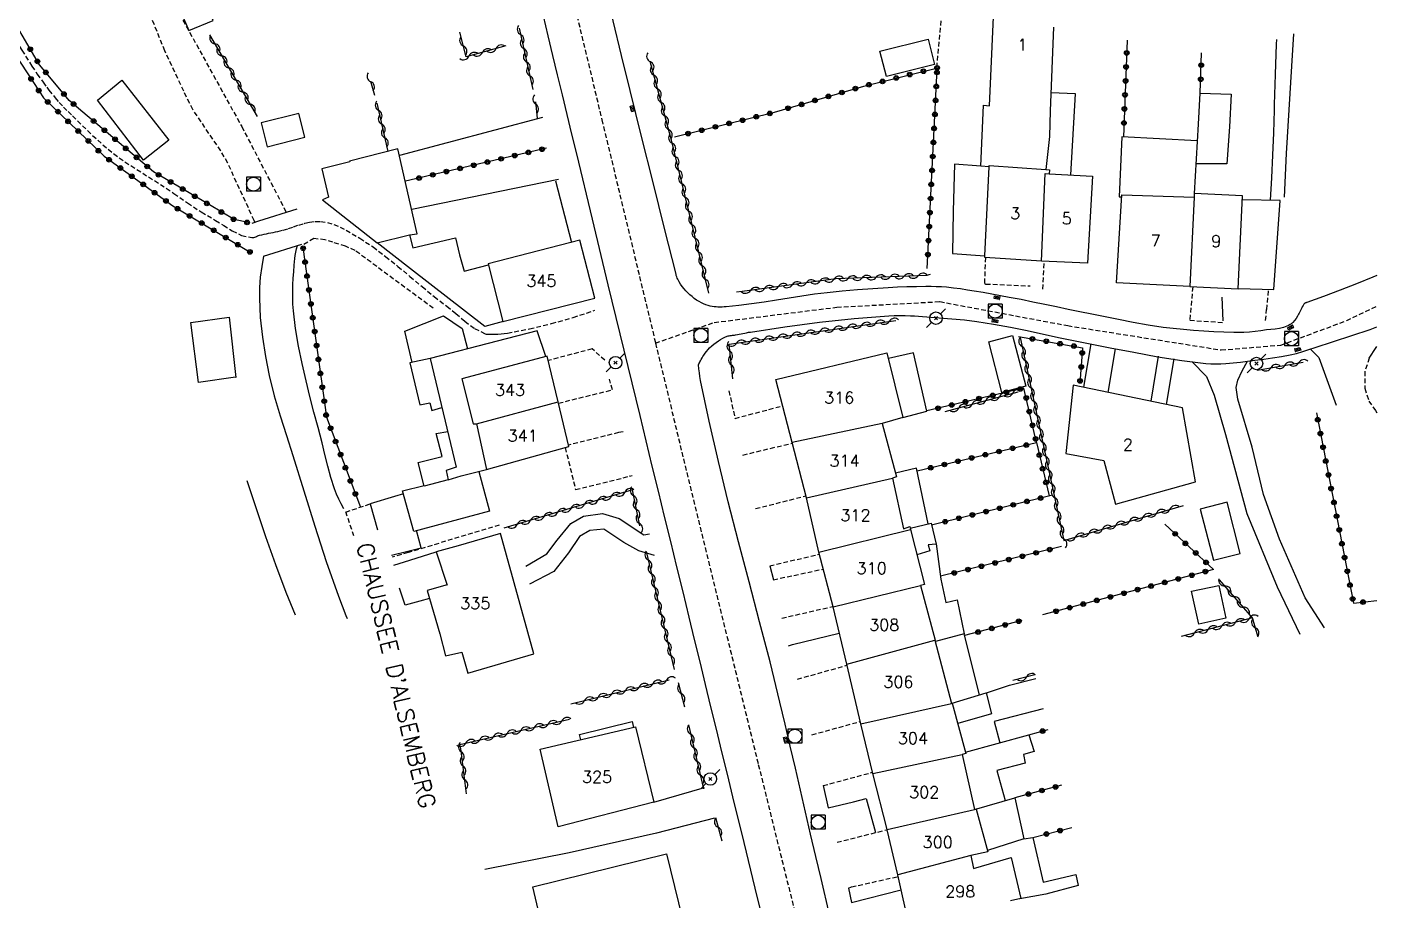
# Model space of a CAD drawing. Header units: millimetres. Extents: x 149000 to 150004, y 153000 to 154002.
# Drawn here: x 149855.8 to 150000, y 153747.6 to 153840.9 of the extents above; entities that cross this region are included whole.
import ezdxf
from ezdxf.enums import TextEntityAlignment as Align

# ---------------------------------------------------------------- set-up
doc = ezdxf.new("R2010")
doc.units = ezdxf.units.MM
doc.linetypes.add('DASHED', pattern=[0.75, 0.5, -0.25])
doc.layers.get('0').update_dxf_attribs({"linetype": 'CONTINUOUS'})
for name, color, linetype in [('W0001', 6, 'DASHED'), ('W0008', 7, 'CONTINUOUS'), ('W0014', 7, 'CONTINUOUS'), ('W0017', 7, 'CONTINUOUS'), ('W0070', 7, 'DASHED'), ('W0101', 7, 'CONTINUOUS'), ('W0104', 1, 'CONTINUOUS'), ('W0105', 7, 'CONTINUOUS'), ('W0112', 1, 'DASHED'), ('W0120', 7, 'CONTINUOUS'), ('W0211', 2, 'CONTINUOUS'), ('W0214', 2, 'CONTINUOUS'), ('W0300', 7, 'CONTINUOUS'), ('W0310', 3, 'CONTINUOUS'), ('W0322', 7, 'CONTINUOUS'), ('W0323', 7, 'CONTINUOUS'), ('W0333', 7, 'CONTINUOUS'), ('W0401', 7, 'CONTINUOUS'), ('W0420', 7, 'CONTINUOUS'), ('W0473', 7, 'CONTINUOUS'), ('W0510', 5, 'CONTINUOUS'), ('W0989', 7, 'CONTINUOUS'), ('W0991', 7, 'CONTINUOUS'), ('W1102', 7, 'CONTINUOUS')]:
    doc.layers.add(name, color=color, linetype=linetype)
doc.styles.get("Standard").update_dxf_attribs({"font": 'romans.shx', "width": 0.85})

# ---------------------------------------------------------------- blocks, each defined once
blk = doc.blocks.new('T473')
for p, q in [((-0.166667, 0.166667), (0.166667, -0.166667)), ((-0.166667, -0.166667), (0.166667, 0.166667)), ((0.500001, 0.500001), (1.000002, 1.000002)), ((-1.000002, -1.000002), (-0.500001, -0.500001))]:
    blk.add_line(p, q)
blk.add_ellipse((0, 0), major_axis=(0.471405, 0.471405), ratio=1, start_param=5.4977871438, end_param=11.780972451)
blk = doc.blocks.new('T401')
for p, q in [((-0.3, 0.3), (0, 0.3)), ((-0.3, -0.25), (-0.3, 0.3)), ((-0.3, 0.15), (0, 0.15)), ((-0.3, 0), (0, 0)), ((0, 0.3), (0, -0.25)), ((-0.3, -0.15), (0, -0.15)), ((-0.3, -0.25), (-0.3, -0.3)), ((-0.3, -0.3), (0, -0.3)), ((0, -0.3), (0, -0.25))]:
    blk.add_line(p, q)
blk = doc.blocks.new('T420')
for p, q in [((0.75, 0.75), (-0.75, 0.75)), ((-0.75, 0.75), (-0.75, -0.75)), ((0.75, 0.75), (0.75, -0.75)), ((0.75, -0.75), (-0.75, -0.75))]:
    blk.add_line(p, q)
blk.add_ellipse((0, 0), major_axis=(-0.53, 0.53), ratio=1, start_param=3.926991, end_param=10.210176)
blk = doc.blocks.new('t310o')
at = {"color": 0, "linetype": 'Continuous'}
for centre, start, end in [((-0.5, 0.38), 216.8699, 323.1304), ((0.5, -0.37), 36.8699, 143.1303)]:
    blk.add_arc(centre, 0.625, start, end, dxfattribs=at)
blk = doc.blocks.new('t323o')
at = {"color": 0, "linetype": 'Continuous'}
for radius in [0.25, 0.15]:
    blk.add_circle((0, 0), radius, dxfattribs=at)
blk = doc.blocks.new('t322o')
at = {"color": 0, "linetype": 'Continuous'}
for radius in [0.25, 0.15]:
    blk.add_circle((0, 0), radius, dxfattribs=at)

msp = doc.modelspace()

# ---------------------------------------------------------------- linework, layer by layer
at = {"layer": 'W0001'}
for points in [[(149893.95, 153916.36), (149899.32, 153903.03), (149905.15, 153880.88), (149912.26, 153851.59), (149917.2, 153831), (149922.93, 153807.12)], [(149922.93, 153807.12), (149929.21, 153809.33), (149942.28, 153810.96), (149953.29, 153811.56), (149966.96, 153808.99), (149983.37, 153806.39), (149989.71, 153806.91), (149996.76, 153809.53), (150000, 153811.09)], [(149922.93, 153807.12), (149925.74, 153795.47), (149933.91, 153762.08), (149945.85, 153713.84), (149952.69, 153685.45), (149956.1, 153671)]]:
    msp.add_lwpolyline(points, dxfattribs=at)
at = {"layer": 'W0008'}
for points in [[(150000, 153814.35), (149999.57, 153814.18), (149997.82, 153813.47), (149996.07, 153812.77), (149994.3, 153812.1), (149992.52, 153811.46), (149992.5, 153811.46), (149992.47, 153811.45), (149992.44, 153811.44), (149992.41, 153811.44), (149992.38, 153811.43), (149992.35, 153811.42), (149992.33, 153811.41), (149992.3, 153811.4), (149992.26, 153811.37), (149992.23, 153811.34), (149992.2, 153811.3), (149992.18, 153811.27), (149992.1, 153811.14), (149992.02, 153811.01), (149991.96, 153810.88), (149991.89, 153810.74), (149991.83, 153810.61), (149991.77, 153810.48), (149991.7, 153810.34), (149991.63, 153810.21), (149991.49, 153809.99), (149991.35, 153809.76), (149991.19, 153809.54), (149991.02, 153809.34), (149990.95, 153809.27), (149990.88, 153809.21), (149990.81, 153809.16), (149990.73, 153809.11), (149990.56, 153809.02), (149990.38, 153808.93), (149990.2, 153808.86), (149990.02, 153808.8), (149989.57, 153808.7), (149989.11, 153808.63), (149988.65, 153808.58), (149988.19, 153808.53), (149987.59, 153808.45), (149986.99, 153808.37), (149986.39, 153808.31), (149985.79, 153808.27), (149984.71, 153808.26), (149983.64, 153808.28), (149982.57, 153808.34), (149981.49, 153808.4), (149980.41, 153808.48), (149979.32, 153808.57), (149978.23, 153808.67), (149977.15, 153808.81), (149975.55, 153809.05), (149973.96, 153809.34), (149972.37, 153809.65), (149970.79, 153809.96), (149969.53, 153810.21), (149968.27, 153810.46), (149967.01, 153810.72), (149965.76, 153810.99), (149964.5, 153811.25), (149963.24, 153811.51), (149961.98, 153811.77), (149960.72, 153812.01), (149959.79, 153812.19), (149958.85, 153812.36), (149957.92, 153812.53), (149956.98, 153812.68), (149956.24, 153812.8), (149955.5, 153812.91), (149954.77, 153813.01), (149954.02, 153813.09), (149953.47, 153813.13), (149952.92, 153813.15), (149952.37, 153813.16), (149951.82, 153813.16), (149950.8, 153813.15), (149949.79, 153813.13), (149948.78, 153813.09), (149947.77, 153813.04), (149946.13, 153812.93), (149944.5, 153812.82), (149942.87, 153812.67), (149941.25, 153812.51), (149939.9, 153812.34), (149938.55, 153812.15), (149937.21, 153811.94), (149935.87, 153811.72), (149934.53, 153811.51), (149933.18, 153811.31), (149931.83, 153811.14), (149930.48, 153811), (149930.26, 153810.99), (149930.04, 153810.98), (149929.82, 153810.97), (149929.6, 153810.98), (149929.4, 153810.99), (149929.19, 153811), (149928.99, 153811.03), (149928.78, 153811.07), (149928.54, 153811.13), (149928.3, 153811.22), (149928.07, 153811.31), (149927.85, 153811.42), (149927.58, 153811.57), (149927.32, 153811.73), (149927.07, 153811.9), (149926.83, 153812.09), (149926.6, 153812.29), (149926.38, 153812.49), (149926.18, 153812.71), (149925.98, 153812.94), (149925.79, 153813.18), (149925.61, 153813.43), (149925.45, 153813.69), (149925.3, 153813.96), (149925.25, 153814.08), (149925.2, 153814.21), (149925.15, 153814.34), (149925.12, 153814.48)], [(149927.51, 153804.79), (149927.56, 153804.91), (149927.61, 153805.02), (149927.66, 153805.13), (149927.72, 153805.23), (149927.81, 153805.39), (149927.91, 153805.54), (149928, 153805.69), (149928.1, 153805.84), (149928.24, 153806.04), (149928.39, 153806.24), (149928.54, 153806.43), (149928.7, 153806.61), (149928.93, 153806.82), (149929.16, 153807.01), (149929.4, 153807.19), (149929.65, 153807.36), (149929.88, 153807.51), (149930.11, 153807.64), (149930.34, 153807.76), (149930.59, 153807.86), (149930.7, 153807.89), (149930.81, 153807.91), (149930.92, 153807.93), (149931.03, 153807.95), (149931.14, 153807.96), (149931.25, 153807.97), (149931.37, 153807.99), (149931.48, 153808.01), (149931.67, 153808.04), (149931.87, 153808.08), (149932.07, 153808.12), (149932.27, 153808.16), (149932.47, 153808.2), (149932.66, 153808.24), (149932.86, 153808.28), (149933.06, 153808.31), (149936.75, 153808.85), (149940.44, 153809.35), (149944.15, 153809.75), (149947.86, 153810.04), (149948.43, 153810.07), (149949.01, 153810.08), (149949.58, 153810.07), (149950.15, 153810.05), (149950.59, 153810.04), (149951.03, 153810.01), (149951.46, 153809.98), (149951.9, 153809.94), (149953.24, 153809.84), (149954.58, 153809.73), (149955.92, 153809.6), (149957.26, 153809.43), (149959.05, 153809.14), (149960.84, 153808.82), (149962.62, 153808.46), (149964.39, 153808.09), (149966.17, 153807.7), (149967.94, 153807.33), (149969.72, 153806.97), (149971.5, 153806.63), (149974.04, 153806.15), (149976.58, 153805.67), (149979.14, 153805.25), (149981.71, 153804.96), (149982.24, 153804.92), (149982.78, 153804.91), (149983.32, 153804.92), (149983.86, 153804.94), (149984.64, 153805), (149985.41, 153805.09), (149986.18, 153805.2), (149986.95, 153805.3), (149987.9, 153805.42), (149988.85, 153805.54), (149989.79, 153805.68), (149990.73, 153805.86), (149991.4, 153806.03), (149992.07, 153806.23), (149992.73, 153806.44), (149993.39, 153806.65), (149995.35, 153807.28), (149997.31, 153807.93), (149999.27, 153808.59), (150000, 153808.85)]]:
    msp.add_lwpolyline(points, dxfattribs=at)
at = {"layer": 'W0014'}
for points in [[(149925.12, 153814.48), (149923.88, 153819.39), (149922.66, 153824.3), (149921.44, 153829.22), (149920.22, 153834.14), (149919.31, 153837.86), (149918.4, 153841.58), (149917.5, 153845.3), (149916.6, 153849.02), (149915.71, 153852.74), (149914.81, 153856.46), (149913.9, 153860.19), (149913, 153863.91), (149911.7, 153869.27), (149910.41, 153874.64), (149909.1, 153880.01), (149907.74, 153885.36), (149906.04, 153891.94), (149904.33, 153898.51), (149902.51, 153905.07), (149900.49, 153911.56), (149900.01, 153912.94)], [(149910.92, 153842.09), (149911.43, 153839.98), (149911.94, 153837.88), (149912.44, 153835.78), (149912.95, 153833.67), (149913.46, 153831.57), (149913.97, 153829.47), (149914.48, 153827.36), (149916.17, 153820.37), (149917.85, 153813.37), (149919.55, 153806.37), (149921.24, 153799.38), (149921.9, 153796.68), (149922.55, 153793.99), (149923.21, 153791.3), (149923.86, 153788.61), (149924.52, 153785.92), (149925.18, 153783.23), (149925.84, 153780.54), (149926.49, 153777.85), (149927.07, 153775.45), (149927.66, 153773.05), (149928.24, 153770.65), (149928.82, 153768.25), (149929.41, 153765.85), (149929.99, 153763.45), (149930.57, 153761.05), (149931.16, 153758.65), (149932.35, 153753.76), (149933.54, 153748.87), (149934.74, 153743.99)], [(149941.53, 153746.06), (149940.61, 153749.92), (149940.05, 153752.27), (149939.5, 153754.63), (149938.96, 153756.98), (149938.41, 153759.34), (149937.87, 153761.69), (149937.32, 153764.05), (149936.77, 153766.4), (149936.21, 153768.75), (149935.16, 153773.05), (149934.05, 153777.33), (149932.93, 153781.61), (149931.8, 153785.89), (149930.7, 153790.17), (149929.64, 153794.47), (149928.65, 153798.79), (149927.75, 153803.12), (149927.67, 153803.54), (149927.61, 153803.95), (149927.55, 153804.37), (149927.51, 153804.79)]]:
    msp.add_lwpolyline(points, dxfattribs=at)
at = {"layer": 'W0017'}
for points in [[(149910.87, 153831.24), (149895.58, 153827.18)], [(149896.88, 153821.45), (149912.58, 153824.65)], [(149983.58, 153809.51), (149983.45, 153812.02)], [(149969.44, 153807.03), (149968.65, 153802.4)], [(149971.28, 153801.85), (149972.08, 153806.52)], [(149992.88, 153806.49), (149993.8, 153805.59), (149995.65, 153800.5)], [(149976.62, 153805.72), (149975.83, 153800.92)], [(149977.52, 153800.57), (149978.32, 153805.45)], [(149980.22, 153805.16), (149981.79, 153803.57), (149982.59, 153801.56), (149983.83, 153797.37), (149986.11, 153788.92), (149989.35, 153781.06), (149991.77, 153776)], [(149994.39, 153776.69), (149992.32, 153779.91), (149989.57, 153786.18), (149987.89, 153790.95), (149986.65, 153796.02), (149985.13, 153801.15), (149984.97, 153802.38), (149985.15, 153803.15), (149985.6, 153804.15), (149986.17, 153805.2)], [(149909.08, 153783.28), (149911.33, 153784.61), (149912.44, 153786.08), (149913.9, 153787.83), (149915.22, 153788.63), (149917.25, 153788.92), (149919.06, 153788.37), (149921.67, 153786.62), (149922.28, 153786.74)], [(149922.83, 153784.43), (149921.15, 153784.93), (149919.53, 153785.83), (149917.42, 153787.23), (149915.9, 153787.11), (149914.82, 153786.46), (149913.62, 153784.7), (149912.08, 153782.71), (149909.47, 153781.37)], [(149922.74, 153758.08), (149928.15, 153759.63)], [(149929.22, 153756.37), (149923.05, 153754.75), (149913.72, 153752.63), (149904.7, 153750.87)]]:
    msp.add_lwpolyline(points, dxfattribs=at)
at = {"layer": 'W0070'}
for points in [[(149840.39, 153860), (149841.13, 153859.37), (149841.86, 153858.72), (149842.57, 153858.05), (149843.26, 153857.37), (149843.92, 153856.72), (149844.57, 153856.05), (149845.19, 153855.36), (149845.78, 153854.64), (149846.49, 153853.64), (149847.14, 153852.6), (149847.75, 153851.54), (149848.37, 153850.48), (149849.38, 153848.78), (149850.35, 153847.05), (149851.32, 153845.32), (149852.27, 153843.58), (149853.24, 153841.85), (149854.22, 153840.12), (149855.24, 153838.42), (149856.3, 153836.74), (149856.89, 153835.87), (149857.5, 153835), (149857.9, 153834.47)], [(149857.9, 153834.47), (149858.13, 153834.16), (149858.8, 153833.34), (149859.24, 153832.83), (149859.7, 153832.35), (149860.17, 153831.87), (149860.65, 153831.4), (149861.71, 153830.36), (149862.79, 153829.33), (149863.89, 153828.33), (149865.04, 153827.38), (149866.25, 153826.5), (149867.51, 153825.68), (149868.78, 153824.89), (149870.04, 153824.09), (149871.49, 153823.11), (149872.94, 153822.11), (149874.41, 153821.14), (149875.92, 153820.24), (149876.8, 153819.7), (149877.71, 153819.12), (149878.71, 153818.63), (149879.79, 153818.4), (149879.9, 153818.4), (149880.01, 153818.42), (149880.12, 153818.45), (149880.22, 153818.49), (149880.32, 153818.53), (149880.41, 153818.58), (149880.51, 153818.62), (149880.62, 153818.65), (149880.86, 153818.71), (149881.11, 153818.76), (149881.36, 153818.81), (149881.6, 153818.86), (149881.85, 153818.91), (149882.1, 153818.96), (149882.35, 153819), (149882.59, 153819.06), (149883.16, 153819.2), (149883.71, 153819.37), (149884.26, 153819.56), (149884.81, 153819.74), (149885.38, 153819.91), (149885.48, 153819.93)], [(149885.48, 153819.93), (149885.96, 153820.04), (149886.56, 153820.12), (149887.15, 153820.13), (149887.88, 153820.03), (149888.58, 153819.81), (149889.24, 153819.52), (149889.87, 153819.19), (149891.34, 153818.34), (149892.75, 153817.4), (149894.1, 153816.38), (149895.42, 153815.32), (149896.7, 153814.24), (149897.99, 153813.16), (149899.29, 153812.09), (149900.63, 153811.07), (149901.6, 153810.29), (149902.56, 153809.46), (149903.6, 153808.69), (149904.74, 153808.12), (149904.83, 153808.09), (149904.92, 153808.08), (149905.01, 153808.08), (149905.1, 153808.08), (149905.26, 153808.08), (149905.42, 153808.07), (149905.59, 153808.07), (149905.75, 153808.08), (149906.09, 153808.09), (149906.43, 153808.11), (149906.77, 153808.14), (149907.11, 153808.19), (149909.48, 153808.65), (149911.82, 153809.21), (149914.14, 153809.87), (149916.43, 153810.63)]]:
    msp.add_lwpolyline(points, dxfattribs=at)
at = {"layer": 'W0101'}
for points in [[(149958.57, 153825.98), (149958.57, 153825.97), (149957.69, 153826.04), (149957.69, 153826.04), (149957.97, 153832.54), (149958.61, 153832.47), (149959.03, 153841.99)], [(149965.43, 153840.88), (149965.08, 153831.95), (149965.01, 153829.19), (149965, 153829.19), (149964.62, 153825.67), (149964.61, 153825.67)], [(149964.16, 153815.9), (149964.15, 153815.9), (149958.1, 153816.28), (149958.11, 153816.47), (149958.57, 153825.98)], [(149964.62, 153825.67), (149965.02, 153825.64), (149964.99, 153825.21), (149964.99, 153825.21)], [(149964.99, 153825.21), (149969.61, 153824.97), (149969.07, 153815.67)], [(149980.01, 153813.16), (149985.18, 153812.92), (149985.65, 153822.88), (149980.48, 153823.12), (149980.46, 153822.71)], [(149980.01, 153813.16), (149980.01, 153813.16), (149972.16, 153813.58), (149972.75, 153822.98), (149980.46, 153822.71)], [(149969.07, 153815.67), (149964.16, 153815.9)], [(149937.52, 153796.52), (149935.79, 153803.22), (149947.65, 153806.07), (149949.34, 153799.17), (149947.14, 153798.52)], [(149912.54, 153800.85), (149911.36, 153805.73), (149902.24, 153803.29), (149903.46, 153798.48), (149903.8, 153798.51)], [(149904.89, 153793.62), (149913.68, 153796.08), (149912.54, 153800.85)], [(149903.8, 153798.51), (149904.89, 153793.62)], [(149947.14, 153798.52), (149948.67, 153792.85), (149948.26, 153792.68)], [(149939.05, 153790.58), (149937.52, 153796.52)], [(149948.26, 153792.68), (149949.42, 153787.28), (149949.43, 153787.29), (149950.08, 153787.53), (149950.17, 153787.2)], [(149940.38, 153784.79), (149939.05, 153790.58)], [(149950.17, 153787.2), (149951.67, 153781.32), (149951.24, 153781.21)], [(149941.89, 153778.95), (149940.38, 153784.79)], [(149951.24, 153781.21), (149952.8, 153775.38), (149952.78, 153775.39)], [(149943.36, 153772.8), (149941.89, 153778.95)], [(149952.78, 153775.39), (149954.53, 153768.6)], [(149944.85, 153766.45), (149943.36, 153772.8)], [(149954.53, 153768.6), (149954.63, 153768.66), (149956.07, 153763.25), (149955.67, 153763.14)], [(149946.16, 153761.13), (149946.15, 153761.14), (149944.85, 153766.45)], [(149955.67, 153763.14), (149957.02, 153757.28)], [(149947.67, 153755.12), (149947.68, 153755.13), (149946.16, 153761.13)], [(149957.02, 153757.28), (149957.19, 153757.31), (149958.44, 153752.76), (149956.61, 153752.37)], [(149948.81, 153750.3), (149947.67, 153755.12)], [(149956.61, 153752.37), (149956.91, 153750.96), (149960.92, 153752.15), (149961.94, 153747.76), (149960.86, 153747.52)], [(149950.04, 153744.68), (149950.06, 153744.69), (149948.81, 153750.3)]]:
    msp.add_lwpolyline(points, dxfattribs=at)
for points in [[(149906.63, 153809.44), (149916.43, 153811.94), (149914.85, 153818.11), (149905.05, 153815.61)], [(149967.54, 153802.62), (149966.76, 153795.32), (149970.83, 153794.57), (149972.05, 153789.91), (149980.61, 153792.29), (149979.24, 153800.21)], [(149906.36, 153786.79), (149901.85, 153785.45), (149899.5, 153784.8), (149900.67, 153781.27), (149900.68, 153781.28), (149898.54, 153780.67), (149899.9, 153776.05), (149900.5, 153773.69), (149902.23, 153774.1), (149902.89, 153771.85), (149909.92, 153773.92)], [(149922.74, 153758.08), (149912.52, 153755.43), (149910.61, 153763.71), (149920.8, 153766.11)], [(149926.24, 153743.82), (149911.89, 153740.21), (149909.81, 153749.01), (149924.09, 153752.54)]]:
    msp.add_lwpolyline(points, close=True, dxfattribs=at)
at = {"layer": 'W0104'}
for points in [[(149874.92, 153843.41), (149872.31, 153842.34), (149873.06, 153840.52), (149875.67, 153841.6)], [(149946.9, 153838.33), (149952.04, 153839.62), (149952.72, 153836.9), (149947.59, 153835.61)], [(149865.91, 153835.23), (149870.95, 153828.82), (149868.24, 153826.68), (149863.31, 153833.08)], [(149881.45, 153828.09), (149885.47, 153829.12), (149884.82, 153831.68), (149880.8, 153830.66)], [(149874.1, 153802.9), (149873.3, 153809.34), (149877.38, 153809.9), (149877.37, 153809.89), (149878.08, 153803.46), (149878.07, 153803.47)], [(149959.94, 153801.86), (149958.53, 153807.27), (149961.08, 153807.94), (149962.49, 153802.52)], [(149985.4, 153784.65), (149983.99, 153790.11), (149981.12, 153789.37), (149982.53, 153783.91)], [(149980.95, 153777.08), (149980.18, 153780.6), (149983.1, 153781.23), (149983.86, 153777.71)]]:
    msp.add_lwpolyline(points, close=True, dxfattribs=at)
for points in [[(149967.31, 153825.1), (149967.79, 153833.75), (149965.15, 153833.88), (149965.15, 153833.88)], [(149980.48, 153823.12), (149980.49, 153823.13), (149980.92, 153830.51), (149981.12, 153833.83), (149984.43, 153833.74), (149984.24, 153830.23), (149983.97, 153826.27)], [(149980.81, 153828.76), (149980.8, 153828.76), (149972.75, 153829.16), (149972.45, 153822.77), (149972.73, 153822.75), (149972.73, 153822.75)], [(149896.65, 153818.7), (149896.64, 153818.71), (149897.48, 153818.79), (149895.42, 153827.88), (149890.23, 153826.58), (149890.28, 153826.5), (149887.29, 153825.76), (149888.01, 153822.73), (149887.34, 153822.43), (149893.18, 153817.85)], [(149957.69, 153826.04), (149954.88, 153826.25), (149954.73, 153821.21), (149954.67, 153816.71), (149958.11, 153816.47), (149958.11, 153816.47)], [(149957.69, 153826.04), (149957.69, 153826.04)], [(149983.97, 153826.27), (149980.67, 153826.28)], [(149967.32, 153825.09), (149967.31, 153825.1)], [(149985.18, 153812.96), (149985.19, 153812.96), (149988.99, 153812.85), (149989.65, 153822.37), (149985.63, 153822.45), (149985.63, 153822.45)], [(149906.63, 153809.44), (149906.64, 153809.44), (149904.69, 153808.89), (149896.77, 153815.07), (149896.76, 153815.07), (149893.18, 153817.85), (149896.65, 153818.7), (149897.02, 153817.29), (149901.57, 153818.36), (149902, 153816.56), (149902.5, 153814.81), (149902.5, 153814.82), (149905.08, 153815.49), (149905.08, 153815.49)], [(149896.94, 153805.06), (149896.93, 153805.07), (149896.15, 153808.41), (149900.29, 153810.05), (149902.29, 153808.67), (149902.85, 153806.51), (149902.85, 153806.51)], [(149911.21, 153805.69), (149911.21, 153805.69), (149910.29, 153808.43), (149906.02, 153807.33), (149898.86, 153805.48), (149901.65, 153793.85), (149900.58, 153793.5), (149900.78, 153792.51), (149902.18, 153792.94), (149904.89, 153793.62)], [(149949.34, 153799.17), (149949.35, 153799.17), (149951.92, 153799.86), (149950.5, 153806.09), (149947.8, 153805.47), (149947.8, 153805.47)], [(149898.86, 153805.48), (149896.7, 153805.01), (149897.77, 153800.53), (149898.82, 153800.75), (149899.04, 153799.93), (149900.11, 153800.26)], [(149900.78, 153792.51), (149900.79, 153792.51), (149898.23, 153791.84), (149897.56, 153794.35), (149900.14, 153795.02), (149899.49, 153797.48), (149900.73, 153797.69), (149900.73, 153797.68)], [(149904.06, 153793.41), (149904.07, 153793.42), (149905.2, 153789.15), (149897.11, 153787), (149895.91, 153791.35), (149898.21, 153791.92), (149898.21, 153791.92)], [(149952.06, 153787.8), (149952.06, 153787.8), (149950.8, 153793.77), (149948.57, 153793.21), (149948.57, 153793.21)], [(149895.05, 153790.72), (149892.45, 153789.95), (149893.23, 153787.18)], [(149896.01, 153791), (149896, 153791), (149895.05, 153790.72)], [(149896.46, 153784.88), (149897.91, 153785.23), (149897.41, 153787.08), (149897.4, 153787.08)], [(149950.13, 153787.35), (149950.14, 153787.34), (149952.37, 153787.88), (149952.9, 153785.65), (149952.05, 153785.55), (149952.23, 153784.91), (149950.85, 153784.5)], [(149952.9, 153785.65), (149952.91, 153785.66), (149953.42, 153781.91), (149953.93, 153779.39), (149955.15, 153779.68), (149955.89, 153776.05), (149955.88, 153776.04)], [(149894.73, 153784.45), (149896.46, 153784.88)], [(149896.7, 153783.92), (149899.5, 153784.8)], [(149894.99, 153783.38), (149896.7, 153783.92)], [(149897.75, 153779.55), (149896.19, 153779.13), (149895.58, 153780.94)], [(149898.8, 153779.81), (149898.79, 153779.83), (149897.75, 153779.55)], [(149957.52, 153769.52), (149957.53, 153769.52), (149955.89, 153776.05), (149952.82, 153775.24)], [(149958.26, 153769.74), (149958.27, 153769.74), (149960.76, 153770.55), (149963.56, 153771.27)], [(149954.63, 153768.66), (149954.62, 153768.66), (149958.26, 153769.74), (149958.83, 153767.49), (149955.21, 153766.47), (149955.21, 153766.48)], [(149964.34, 153768.04), (149959.09, 153766.67), (149959.72, 153764.41)], [(149914.94, 153764.73), (149914.94, 153764.73), (149914.82, 153765.31), (149920.42, 153766.67), (149920.58, 153766.05), (149920.58, 153766.05)], [(149956.03, 153763.39), (149956.03, 153763.39), (149962.82, 153765.27), (149963.38, 153763.47), (149962.23, 153763.15), (149962.42, 153762.24), (149959.39, 153761.45), (149960.27, 153758.23), (149960.28, 153758.23)], [(149957.19, 153757.31), (149957.02, 153757.28), (149961.31, 153758.53), (149962.29, 153754.15), (149958.4, 153752.9), (149958.4, 153752.91)], [(149962.28, 153754.16), (149963.23, 153754.3), (149964.35, 153749.51), (149967.84, 153750.33), (149968.09, 153749.14), (149964.61, 153748.24), (149961.86, 153747.74), (149961.85, 153747.74)], [(149962.29, 153754.15), (149962.28, 153754.16)]]:
    msp.add_lwpolyline(points, dxfattribs=at)
at = {"layer": 'W0105'}
for points in [[(149935.13, 153783.33), (149935.52, 153781.83)], [(149940.84, 153759.83), (149941.38, 153757.45), (149944.08, 153758.1)], [(149943.56, 153748.88), (149943.86, 153747.34), (149949.17, 153748.68)]]:
    msp.add_lwpolyline(points, dxfattribs=at)
at = {"layer": 'W0112'}
for points in [[(149880.06, 153820.22), (149877.23, 153826.37), (149876.48, 153827.68), (149873.51, 153832.08), (149872.53, 153834.04), (149870.52, 153838.36), (149863.27, 153856.29)], [(149866.16, 153857.26), (149869.26, 153848.71), (149872.07, 153842.31), (149878.73, 153830.27), (149883.48, 153821.12)], [(149953.48, 153842.3), (149952.97, 153836.81)], [(149880.13, 153820.05), (149880.06, 153820.22)], [(149888.47, 153817.9), (149887.62, 153818.15), (149886.43, 153818.31), (149885.26, 153817.58)], [(149899.17, 153810.85), (149890.85, 153817.01), (149889.81, 153817.49), (149888.47, 153817.9)], [(149958.17, 153816.27), (149958.07, 153813.51), (149958.09, 153813.49), (149958.22, 153813.44), (149962.96, 153813.24)], [(149964.3, 153812.9), (149964.45, 153815.89)], [(149980.31, 153813.14), (149980.01, 153809.57), (149983.56, 153809.33)], [(149988.1, 153809.54), (149988.21, 153810.72), (149988.22, 153810.73), (149988.43, 153812.87)], [(149917.51, 153805.29), (149916.15, 153806.51), (149911.47, 153805.26)], [(149999.18, 153805.53), (149998.69, 153804.09), (149998.71, 153802.3), (149999.13, 153800.93), (149999.83, 153799.93), (150000, 153799.67)], [(149912.57, 153800.71), (149918.32, 153802.13), (149918.03, 153803.28)], [(149930.76, 153802.03), (149931.42, 153799.08), (149936.51, 153800.42)], [(149919.46, 153797.65), (149918.98, 153797.56), (149918.99, 153797.56), (149913.65, 153796.23)], [(149913.28, 153795.96), (149914.39, 153791.47), (149920.17, 153792.9), (149920.16, 153792.9), (149920.44, 153792.99)], [(149932.27, 153795.16), (149937.54, 153796.44)], [(149889.83, 153789.06), (149892.45, 153789.95)], [(149933.62, 153789.44), (149938.99, 153790.79)], [(149889.8, 153789.13), (149890.68, 153786.57)], [(149906.24, 153787.67), (149896.5, 153784.74)], [(149896.5, 153784.74), (149894.79, 153784.23)], [(149935.13, 153783.33), (149940.44, 153784.56)], [(149935.52, 153781.83), (149940.84, 153782.98)], [(149936.42, 153777.73), (149941.88, 153778.98)], [(149937.15, 153774.78), (149937.57, 153774.92)], [(149938.09, 153771.21), (149943.38, 153772.69)], [(149939.63, 153765.26), (149944.79, 153766.68)], [(149940.84, 153759.83), (149946.12, 153761.26)], [(149942.32, 153753.78), (149947.67, 153755.12)], [(149943.56, 153748.88), (149943.86, 153749), (149948.85, 153750.12)]]:
    msp.add_lwpolyline(points, dxfattribs=at)
at = {"layer": 'W0120'}
for points in [[(149880.57, 153820.19), (149884.65, 153821.49)], [(149879.84, 153819.96), (149880.57, 153820.19)], [(149881.07, 153816.41), (149885.13, 153817.69)]]:
    msp.add_lwpolyline(points, dxfattribs=at)
at = {"layer": 'W0211'}
msp.add_lwpolyline([(149990.11, 153822.72), (149990.34, 153827.39), (149990.6, 153832.07), (149990.9, 153836.74), (149991.13, 153840.17)], dxfattribs=at)
at = {"layer": 'W0214'}
msp.add_lwpolyline([(149989.25, 153839.56), (149989.23, 153839.06), (149989.11, 153835.85), (149989.03, 153832.63), (149989.03, 153832.56), (149989.03, 153832.48), (149989.03, 153832.4), (149989.03, 153832.32), (149989.03, 153832.24), (149989.03, 153832.17), (149989.03, 153832.09), (149989.03, 153832.01), (149988.95, 153829.6), (149988.85, 153827.2), (149988.73, 153824.79), (149988.58, 153822.39)], dxfattribs=at)
at = {"layer": 'W0300'}
msp.add_lwpolyline([(149884.47, 153778.04), (149883.49, 153780.46), (149882.38, 153783.42), (149881.31, 153786.41), (149880.29, 153789.4), (149879.32, 153792.42)], dxfattribs=at)
at = {"layer": 'W0310'}
for points in [[(149908.37, 153840.77), (149909.84, 153834.23)], [(149875.29, 153840.08), (149880.38, 153831.35)], [(149906.94, 153838.89), (149902.71, 153837.72), (149902.02, 153840.34)], [(149928.64, 153812.48), (149924.63, 153828.83), (149922.37, 153837.23)], [(149892.5, 153835.11), (149892.91, 153833.61)], [(149893.17, 153832.76), (149894.34, 153827.61)], [(149910.1, 153832.91), (149910.3, 153831.18)], [(149952.27, 153814.45), (149951.88, 153814.36), (149942.18, 153814), (149932.19, 153812.65), (149931.59, 153812.56)], [(149931.18, 153803.3), (149930.8, 153807), (149948.6, 153809.55)], [(149961.88, 153807.74), (149966.55, 153786.03), (149979.32, 153789.78)], [(149999.18, 153805.53), (149999.91, 153806.64), (150000, 153806.75)], [(149987.2, 153804.23), (149992.1, 153805.09)], [(149953.87, 153799.81), (149961.67, 153801.93)], [(149921.27, 153787.6), (149920.47, 153791.43), (149906.71, 153787.33)], [(149924.94, 153772.25), (149921.95, 153784.84)], [(149986.71, 153777.77), (149983.18, 153781.83)], [(149987.26, 153775.79), (149986.71, 153777.77), (149979.07, 153775.77)], [(149963.46, 153771.67), (149961.1, 153771.05)], [(149913.9, 153768.56), (149924.39, 153771.15)], [(149926.07, 153768.23), (149925.38, 153770.82)], [(149902.74, 153758.96), (149902.14, 153763.81), (149902.03, 153764.24), (149913.75, 153766.93)], [(149926.46, 153766.31), (149928.07, 153759.49)], [(149929.32, 153756.42), (149930.01, 153753.93)]]:
    msp.add_lwpolyline(points, dxfattribs=at)
at = {"layer": 'W0322'}
msp.add_lwpolyline([(149935.65, 153831.8), (149945.18, 153834.6), (149953.1, 153836.56)], dxfattribs=at)
at = {"layer": 'W0323'}
for points in [[(149858.77, 153834.89), (149857.11, 153836.88), (149853.18, 153843.62), (149845.34, 153857.1), (149843.68, 153860.48), (149844.27, 153865.46), (149857.29, 153869.58)], [(149842.17, 153855.53), (149845.28, 153853.82), (149852.54, 153840.95), (149857.08, 153834.06)], [(149973.31, 153839.52), (149972.91, 153829.15)], [(149981.12, 153833.83), (149981.26, 153838.15)], [(149951.94, 153815.09), (149953.01, 153836.39)], [(149861.77, 153831.81), (149860.29, 153833.07), (149858.77, 153834.89)], [(149857.08, 153834.06), (149857.56, 153833.33), (149864.03, 153827.1), (149871.37, 153821.78), (149879.81, 153816.74)], [(149875.27, 153821.9), (149869.3, 153825.43), (149861.77, 153831.81)], [(149924.95, 153829.16), (149935.65, 153831.8)], [(149911.27, 153827.95), (149896.21, 153824.42)], [(149879.43, 153820), (149877.92, 153820.32), (149875.27, 153821.9)], [(149885.27, 153817.37), (149887.78, 153799.2), (149891.4, 153789.6)], [(149961.71, 153807.84), (149968.55, 153806.63), (149968.27, 153802.84)], [(149950.87, 153793.46), (149963.62, 153796.49), (149962.29, 153802.31), (149951.91, 153799.89)], [(149993.52, 153799.69), (149997.49, 153779.33), (150000, 153779.62)], [(149963.62, 153796.49), (149964.98, 153790.79)], [(149965.21, 153790.84), (149952.42, 153787.68)], [(149982.55, 153782.94), (149977.33, 153787.76)], [(149966.28, 153785.37), (149953.38, 153782.21)], [(149982.55, 153782.94), (149964.27, 153778.08)], [(149962.05, 153777.48), (149955.94, 153775.86)], [(149962.82, 153765.27), (149964.87, 153765.83)], [(149966.31, 153759.88), (149961.31, 153758.53)], [(149963.23, 153754.3), (149967.41, 153755.34)]]:
    msp.add_lwpolyline(points, dxfattribs=at)
at = {"layer": 'W0333'}
for points in [[(149912.25, 153824.48), (149913.95, 153817.88)], [(149937.57, 153774.92), (149942.56, 153776.13)], [(149944.08, 153758.1), (149945.44, 153758.46), (149946.43, 153754.82)]]:
    msp.add_lwpolyline(points, dxfattribs=at)
at = {"layer": 'W0510'}
for points in [[(149889.65, 153789.43), (149889.36, 153789.93), (149889.09, 153790.46), (149888.84, 153790.99), (149888.63, 153791.54), (149888.23, 153792.75), (149887.91, 153793.98), (149887.62, 153795.22), (149887.32, 153796.45), (149886.88, 153798.1), (149886.43, 153799.76), (149886, 153801.42), (149885.61, 153803.09), (149885.2, 153804.94), (149884.79, 153806.81), (149884.46, 153808.69), (149884.24, 153810.58), (149884.2, 153811.28), (149884.18, 153811.98), (149884.18, 153812.68), (149884.19, 153813.37), (149884.23, 153814.07), (149884.28, 153814.76), (149884.34, 153815.46), (149884.41, 153816.15), (149884.45, 153816.5), (149884.51, 153816.85), (149884.59, 153817.2), (149884.68, 153817.54)], [(149881.07, 153816.41), (149880.86, 153815.31), (149880.71, 153814.19), (149880.63, 153813.07), (149880.61, 153811.94), (149880.7, 153809.85), (149880.93, 153807.77), (149881.25, 153805.71), (149881.65, 153803.66), (149882.18, 153801.5), (149882.82, 153799.36), (149883.52, 153797.25), (149884.19, 153795.13), (149885.36, 153791.35), (149886.52, 153787.57), (149887.74, 153783.8), (149889.06, 153780.08), (149889.86, 153778.01), (149889.99, 153777.68)]]:
    msp.add_lwpolyline(points, dxfattribs=at)
at = {"layer": 'W1102'}
for points in [[(149958.57, 153825.98), (149958.57, 153826.09), (149964.62, 153825.67)], [(149964.16, 153815.9), (149964.57, 153825.24), (149964.99, 153825.21)], [(149980.46, 153822.71), (149980.01, 153813.16)], [(149903.8, 153798.51), (149912.54, 153800.85)], [(149947.14, 153798.52), (149937.52, 153796.52)], [(149939.05, 153790.58), (149948.26, 153792.68)], [(149940.38, 153784.79), (149950.17, 153787.2)], [(149941.89, 153778.95), (149951.24, 153781.21)], [(149943.36, 153772.8), (149952.78, 153775.39)], [(149944.85, 153766.45), (149954.53, 153768.6)], [(149946.16, 153761.13), (149955.67, 153763.14)], [(149947.68, 153755.13), (149957.02, 153757.28)], [(149956.61, 153752.37), (149948.81, 153750.3)]]:
    msp.add_lwpolyline(points, dxfattribs=at)

# ---------------------------------------------------------------- block references
at = {"layer": 'W0310'}
for p, rotation in [((149908.52, 153840.09), 282.6234331880033), ((149875.85, 153839.12), 300.2417546181425), ((149902.4, 153838.89), 104.777029362555), ((149905.89, 153838.6), 195.4612177405666), ((149908.85, 153838.62), 282.6234331880033), ((149876.6, 153837.83), 300.2417546181425), ((149877.36, 153836.53), 300.2417546181425), ((149902.99, 153837.8), 195.4612177405666), ((149904.44, 153838.2), 195.4612177405666), ((149909.18, 153837.16), 282.6234331880033), ((149922.38, 153837.2), 105.0599294336153), ((149878.11, 153835.24), 300.2417546181425), ((149892.51, 153835.06), 285.3459407416034), ((149909.51, 153835.69), 282.6234331880033), ((149922.77, 153835.75), 105.0599294336153), ((149878.87, 153833.94), 300.2417546181425), ((149923.16, 153834.3), 105.0599294336153), ((149879.62, 153832.64), 300.2417546181425), ((149910.12, 153832.67), 276.5844675310735), ((149923.55, 153832.85), 105.0599294336153), ((149893.35, 153831.99), 282.7359652186762), ((149923.94, 153831.4), 105.0599294336153), ((149893.68, 153830.53), 282.7359652186762), ((149924.33, 153829.96), 105.0599294336153), ((149894.01, 153829.07), 282.7359652186762), ((149924.71, 153828.51), 103.7828444961472), ((149925.07, 153827.05), 103.7828444961472), ((149925.43, 153825.59), 103.7828444961472), ((149925.78, 153824.14), 103.7828444961472), ((149926.14, 153822.68), 103.7828444961472), ((149926.5, 153821.22), 103.7828444961472), ((149926.86, 153819.77), 103.7828444961472), ((149927.21, 153818.31), 103.7828444961472), ((149927.57, 153816.85), 103.7828444961472), ((149927.93, 153815.39), 103.7828444961472), ((149928.28, 153813.94), 103.7828444961472), ((149946.49, 153814.16), 182.1722061351942), ((149947.99, 153814.22), 182.1722061351942), ((149949.49, 153814.27), 182.1722061351942), ((149950.99, 153814.33), 182.1722061351942), ((149933.08, 153812.77), 187.6660455611262), ((149934.57, 153812.97), 187.6660455611262), ((149936.05, 153813.17), 187.6660455611262), ((149937.54, 153813.37), 187.6660455611262), ((149939.03, 153813.57), 187.6660455611262), ((149940.51, 153813.77), 187.6660455611262), ((149942, 153813.97), 187.6660455611262), ((149943.5, 153814.05), 182.1722061351942), ((149944.99, 153814.1), 182.1722061351942), ((149940.49, 153808.39), 8.153536946744307), ((149941.97, 153808.6), 8.153536946744307), ((149943.46, 153808.81), 8.153536946744307), ((149944.94, 153809.02), 8.153536946744307), ((149946.43, 153809.24), 8.153536946744307), ((149947.91, 153809.45), 8.153536946744307), ((149930.87, 153806.29), 95.99931178708819), ((149931.58, 153807.11), 8.153536946744307), ((149933.06, 153807.32), 8.153536946744307), ((149934.55, 153807.53), 8.153536946744307), ((149936.03, 153807.75), 8.153536946744307), ((149937.52, 153807.96), 8.153536946744307), ((149939, 153808.17), 8.153536946744307), ((149962.09, 153806.75), 282.1378280659288), ((149931.03, 153804.8), 95.99931178708819), ((149962.41, 153805.28), 282.1378280659288), ((149962.73, 153803.82), 282.1378280659288), ((149988.67, 153804.49), 9.97529767276214), ((149990.15, 153804.75), 9.97529767276214), ((149991.63, 153805.01), 9.97529767276214), ((149963.04, 153802.35), 282.1378280659288), ((149958.21, 153800.99), 15.22217973970495), ((149959.66, 153801.39), 15.22217973970495), ((149961.1, 153801.78), 15.22217973970495), ((149963.36, 153800.89), 282.1378280659288), ((149955.32, 153800.2), 15.22217973970495), ((149956.76, 153800.6), 15.22217973970495), ((149963.67, 153799.42), 282.1378280659288), ((149963.99, 153797.95), 282.1378280659288), ((149964.3, 153796.49), 282.1378280659288), ((149964.62, 153795.02), 282.1378280659288), ((149964.93, 153793.55), 282.1378280659288), ((149965.25, 153792.09), 282.1378280659288), ((149919.65, 153791.18), 196.5868502393398), ((149920.6, 153790.8), 101.8071444644874), ((149965.56, 153790.62), 282.1378280659288), ((149913.9, 153789.47), 196.5868502393398), ((149915.33, 153789.9), 196.5868502393398), ((149916.77, 153790.33), 196.5868502393398), ((149918.21, 153790.76), 196.5868502393398), ((149920.91, 153789.33), 101.8071444644874), ((149965.88, 153789.15), 282.1378280659288), ((149909.58, 153788.19), 196.5868502393398), ((149911.02, 153788.61), 196.5868502393398), ((149912.46, 153789.04), 196.5868502393398), ((149921.21, 153787.86), 101.8071444644874), ((149966.19, 153787.69), 282.1378280659288), ((149973.56, 153788.09), 16.38370796052595), ((149975, 153788.51), 16.38370796052595), ((149976.44, 153788.94), 16.38370796052595), ((149977.88, 153789.36), 16.38370796052595), ((149908.15, 153787.76), 196.5868502393398), ((149966.51, 153786.22), 282.1378280659288), ((149969.24, 153786.82), 16.38370796052595), ((149970.68, 153787.24), 16.38370796052595), ((149972.12, 153787.67), 16.38370796052595), ((149967.8, 153786.4), 16.38370796052595), ((149922.17, 153783.92), 103.3543492500179), ((149922.52, 153782.46), 103.3543492500179), ((149922.87, 153781), 103.3543492500179), ((149983.75, 153781.17), 131.0405556083968), ((149923.21, 153779.54), 103.3543492500179), ((149984.74, 153780.03), 131.0405556083968), ((149985.72, 153778.9), 131.0405556083968), ((149923.56, 153778.08), 103.3543492500179), ((149923.9, 153776.63), 103.3543492500179), ((149981.97, 153776.53), 194.7034627376847), ((149983.42, 153776.91), 194.7034627376847), ((149984.88, 153777.29), 194.7034627376847), ((149986.33, 153777.67), 194.7034627376847), ((149987, 153776.71), 105.5198589906088), ((149924.25, 153775.17), 103.3543492500179), ((149980.52, 153776.15), 194.7034627376847), ((149924.6, 153773.71), 103.3543492500179), ((149922.63, 153770.72), 13.88460989317588), ((149924.09, 153771.08), 13.88460989317588), ((149962.55, 153771.43), 194.7034627374673), ((149916.81, 153769.28), 13.88460989317588), ((149918.26, 153769.64), 13.88460989317588), ((149919.72, 153770), 13.88460989317588), ((149921.18, 153770.36), 13.88460989317588), ((149925.68, 153769.68), 104.9589513102788), ((149915.35, 153768.92), 13.88460989317588), ((149911.46, 153766.4), 12.90673113129104), ((149912.92, 153766.74), 12.90673113129104), ((149905.61, 153765.06), 12.90673113129104), ((149907.07, 153765.4), 12.90673113129104), ((149908.53, 153765.73), 12.90673113129104), ((149909.99, 153766.07), 12.90673113129104), ((149926.69, 153765.33), 283.2891735746468), ((149902.68, 153764.39), 12.90673113129104), ((149902.19, 153763.43), 96.96371487364148), ((149904.15, 153764.73), 12.90673113129104), ((149927.03, 153763.87), 283.2891735746468), ((149902.37, 153761.94), 96.96371487364148), ((149927.38, 153762.41), 283.2891735746468), ((149902.56, 153760.45), 96.96371487364148), ((149927.72, 153760.95), 283.2891735746468), ((149929.61, 153755.38), 285.4457537837104)]:
    msp.add_blockref('t310o', p, dxfattribs=dict(at, rotation=rotation))
at = {"layer": 'W0322'}
for p, rotation in [((149950.09, 153835.82), 13.89654364902381), ((149951.55, 153836.18), 13.89654364902381), ((149953.01, 153836.54), 13.89654364902381), ((149944.28, 153834.33), 16.39116678896902), ((149945.73, 153834.73), 13.89654364902381), ((149947.18, 153835.09), 13.89654364902381), ((149948.64, 153835.46), 13.89654364902381), ((149939.96, 153833.06), 16.39116678896902), ((149941.4, 153833.49), 16.39116678896902), ((149942.84, 153833.91), 16.39116678896902), ((149937.09, 153832.22), 16.39116678896902), ((149938.53, 153832.64), 16.39116678896902)]:
    msp.add_blockref('t322o', p, dxfattribs=dict(at, rotation=rotation))
at = {"layer": 'W0323'}
for p, rotation in [((149856.14, 153838.53), 120.2701734841763), ((149856.9, 153837.24), 120.2701734841763), ((149973.26, 153838.14), 267.7883262593978), ((149857.8, 153836.05), 129.830714440759), ((149952.99, 153836.06), 87.12967965810748), ((149973.2, 153836.64), 267.7883262593978), ((149981.22, 153836.83), 88.0870652638652), ((149856.23, 153835.36), 303.3904207178718), ((149952.92, 153834.56), 87.12967965810748), ((149973.14, 153835.14), 267.7883262593978), ((149981.17, 153835.33), 88.0870652638652), ((149857.05, 153834.11), 303.3904207178718), ((149858.01, 153832.9), 316.0776919617691), ((149859.73, 153833.74), 129.8307144411968), ((149952.84, 153833.07), 87.12967965810748), ((149973.08, 153833.65), 267.7883262593978), ((149859.1, 153831.86), 316.0776919617691), ((149860.76, 153832.67), 139.7132396192147), ((149935.14, 153831.67), 13.82181415656006), ((149952.77, 153831.57), 87.12967965810748), ((149973.02, 153832.15), 267.7883262593978), ((149860.18, 153830.82), 316.0776919617691), ((149862.91, 153830.85), 139.7132396195958), ((149929.32, 153830.24), 13.82181415656006), ((149930.78, 153830.6), 13.82181415656006), ((149932.23, 153830.95), 13.82181415656006), ((149933.69, 153831.31), 13.82181415656006), ((149952.69, 153830.07), 87.12967965810748), ((149972.97, 153830.65), 267.7883262593978), ((149861.26, 153829.78), 316.0776919617691), ((149862.34, 153828.73), 316.0776919617691), ((149864.06, 153829.88), 139.7132396195958), ((149865.2, 153828.91), 139.7132396195958), ((149926.41, 153829.52), 13.82181415656006), ((149927.86, 153829.88), 13.82181415656006), ((149863.42, 153827.69), 316.0776919617691), ((149866.34, 153827.94), 139.7132396195958), ((149907.89, 153827.16), 193.1694846778354), ((149909.35, 153827.5), 193.1694846778354), ((149910.81, 153827.84), 193.1694846778354), ((149952.62, 153828.57), 87.12967965810748), ((149864.55, 153826.72), 324.069790806229), ((149865.77, 153825.84), 324.069790806229), ((149867.49, 153826.97), 139.7132396195958), ((149868.63, 153826), 139.7132396195958), ((149902.05, 153825.79), 193.1694846778354), ((149903.51, 153826.13), 193.1694846778354), ((149904.97, 153826.47), 193.1694846778354), ((149906.43, 153826.82), 193.1694846778354), ((149952.54, 153827.07), 87.12967965810748), ((149866.98, 153824.96), 324.069790806229), ((149869.84, 153825.11), 149.3628149887673), ((149871.13, 153824.35), 149.3628149887673), ((149897.67, 153824.76), 193.1694846778354), ((149899.13, 153825.11), 193.1694846778354), ((149900.59, 153825.45), 193.1694846778354), ((149952.47, 153825.58), 87.12967965810748), ((149868.2, 153824.08), 324.069790806229), ((149869.41, 153823.2), 324.069790806229), ((149872.42, 153823.58), 149.3628149887673), ((149873.71, 153822.82), 149.3628149887673), ((149952.39, 153824.08), 87.12967965810748), ((149870.63, 153822.32), 324.069790806229), ((149871.87, 153821.48), 329.1611969910194), ((149875, 153822.05), 149.3628149887673), ((149952.32, 153822.58), 87.12967965810748), ((149873.16, 153820.72), 329.1611969910194), ((149874.45, 153819.95), 329.1611969910194), ((149876.56, 153821.13), 149.3628149885834), ((149877.85, 153820.37), 149.3628149885834), ((149879.3, 153820.03), 168.0502427792155), ((149952.24, 153821.08), 87.12967965810748), ((149875.73, 153819.18), 329.1611969910194), ((149952.17, 153819.58), 87.12967965810748), ((149877.02, 153818.41), 329.1611969910194), ((149878.31, 153817.64), 329.1611969910194), ((149885.29, 153817.26), 277.8456312436086), ((149952.09, 153818.09), 87.12967965810748), ((149879.6, 153816.87), 329.1611969910194), ((149885.49, 153815.78), 277.8456312436086), ((149952.02, 153816.59), 87.12967965810748), ((149885.7, 153814.29), 277.8456312436086), ((149885.9, 153812.81), 277.8456312436086), ((149886.11, 153811.32), 277.8456312436086), ((149886.31, 153809.83), 277.8456312436086), ((149886.52, 153808.35), 277.8456312436086), ((149963.19, 153807.58), 349.9475659673391), ((149964.67, 153807.32), 349.9475659673391), ((149966.15, 153807.06), 349.9475659673391), ((149886.72, 153806.86), 277.8456312436086), ((149967.62, 153806.8), 349.9475659673391), ((149968.51, 153806.08), 265.7457909074955), ((149886.92, 153805.38), 277.8456312436086), ((149968.4, 153804.58), 265.7457909074955), ((149887.13, 153803.89), 277.8456312436086), ((149968.29, 153803.08), 265.7457909074955), ((149887.33, 153802.4), 277.8456312436086), ((149957.49, 153801.19), 193.1078454285976), ((149958.95, 153801.53), 193.1078454285976), ((149960.42, 153801.87), 193.1078454285976), ((149961.88, 153802.21), 193.1078454285976), ((149962.53, 153801.26), 102.8161796389494), ((149887.54, 153800.92), 277.8456312436086), ((149953.11, 153800.17), 193.1078454285976), ((149954.57, 153800.51), 193.1078454285976), ((149956.03, 153800.85), 193.1078454285976), ((149962.86, 153799.8), 102.8161796389494), ((149887.74, 153799.43), 277.8456312436086), ((149963.2, 153798.34), 102.8161796389494), ((149993.67, 153798.93), 281.0375024030847), ((149888.22, 153798.02), 290.6840802678491), ((149963.53, 153796.88), 102.8161796389494), ((149993.96, 153797.46), 281.0375024030847), ((149888.75, 153796.61), 290.6840802678491), ((149959.62, 153795.54), 13.37771247810639), ((149961.08, 153795.89), 13.37771247810639), ((149962.54, 153796.23), 13.37771247810639), ((149994.24, 153795.99), 281.0375024030847), ((149889.28, 153795.21), 290.6840802678491), ((149953.79, 153794.15), 13.37771247810639), ((149955.24, 153794.5), 13.37771247810639), ((149956.7, 153794.85), 13.37771247810639), ((149958.16, 153795.19), 13.37771247810639), ((149963.93, 153795.16), 283.3988337798938), ((149994.53, 153794.52), 281.0375024030847), ((149889.81, 153793.81), 290.6840802678491), ((149952.33, 153793.81), 13.37771247810639), ((149964.28, 153793.7), 283.3988337798938), ((149994.82, 153793.04), 281.0375024030847), ((149890.34, 153792.4), 290.6840802678491), ((149964.63, 153792.24), 283.3988337798938), ((149995.1, 153791.57), 281.0375024030847), ((149890.87, 153791), 290.6840802678491), ((149961.15, 153789.84), 193.864317619198), ((149962.61, 153790.2), 193.864317619198), ((149964.07, 153790.56), 193.864317619198), ((149995.39, 153790.1), 281.0375024030847), ((149955.33, 153788.4), 193.864317619198), ((149956.78, 153788.76), 193.864317619198), ((149958.24, 153789.12), 193.864317619198), ((149959.7, 153789.48), 193.864317619198), ((149995.68, 153788.63), 281.0375024030847), ((149953.87, 153788.04), 193.864317619198), ((149978.44, 153786.74), 137.2436178783627), ((149995.97, 153787.16), 281.0375024030847), ((149979.54, 153785.72), 137.2436178783627), ((149996.25, 153785.68), 281.0375024030847), ((149960.67, 153783.99), 193.7567642893407), ((149962.12, 153784.35), 193.7567642893407), ((149963.58, 153784.71), 193.7567642893407), ((149965.04, 153785.06), 193.7567642893407), ((149980.64, 153784.7), 137.2436178783627), ((149996.54, 153784.21), 281.0375024030847), ((149954.84, 153782.57), 193.7567642893407), ((149956.3, 153782.92), 193.7567642893407), ((149957.75, 153783.28), 193.7567642893407), ((149959.21, 153783.64), 193.7567642893407), ((149981.67, 153782.7), 194.9027353148133), ((149981.74, 153783.68), 137.2436178783627), ((149996.83, 153782.74), 281.0375024030847), ((149975.87, 153781.16), 194.9027353148133), ((149977.32, 153781.55), 194.9027353148133), ((149978.77, 153781.93), 194.9027353148133), ((149980.22, 153782.32), 194.9027353148133), ((149997.11, 153781.27), 281.0375024030847), ((149970.07, 153779.62), 194.9027353148133), ((149971.52, 153780), 194.9027353148133), ((149972.97, 153780.39), 194.9027353148133), ((149974.42, 153780.78), 194.9027353148133), ((149997.4, 153779.79), 281.0375024030847), ((149965.72, 153778.46), 194.9027353148133), ((149967.17, 153778.85), 194.9027353148133), ((149968.62, 153779.23), 194.9027353148133), ((149998.51, 153779.45), 6.646985470638477), ((149960.28, 153777.01), 194.9027353149433), ((149961.73, 153777.4), 194.9027353149433), ((149957.39, 153776.24), 194.9027353149433), ((149958.84, 153776.63), 194.9027353149433), ((149964.27, 153765.66), 15.40242360006911), ((149965.66, 153759.7), 195.031185997944), ((149962.76, 153758.92), 195.031185997944), ((149964.21, 153759.31), 195.031185997944), ((149966.15, 153755.03), 13.9799553860469), ((149964.69, 153754.66), 13.9799553860469)]:
    msp.add_blockref('t323o', p, dxfattribs=dict(at, rotation=rotation))
at = {"layer": 'W0401'}
for p, rotation in [((149920.59, 153832.23), 13.84675052418414), ((149959.45, 153812.13), 79.51090512912276), ((149959.15, 153809.34), 260.3494592926708), ((149990.71, 153808.92), 118.9284186028866), ((149991.56, 153806.3), 286.4313016195515), ((149936.97, 153764.74), 13.1599886635177)]:
    msp.add_blockref('T401', p, dxfattribs=dict(at, rotation=rotation))
at = {"layer": 'W0420'}
for p in [(149879.99, 153824.11), (149959.22, 153810.55), (149927.78, 153807.95), (149990.86, 153807.6), (149937.81, 153765.11), (149940.3, 153755.91)]:
    msp.add_blockref('T420', p, dxfattribs=at)
at = {"layer": 'W0473'}
for p in [(149952.89, 153809.79), (149918.66, 153805.04), (149987.13, 153804.94), (149928.79, 153760.54)]:
    msp.add_blockref('T473', p, dxfattribs=at)

# ---------------------------------------------------------------- texts
at = {"layer": 'W0989'}
msp.add_text("CHAUSSEE D'ALSEMBERG   ", height=1.75, rotation=283.5495, dxfattribs=at).set_placement((149890.98, 153785.54))
at = {"layer": 'W0991'}
for s, p in [('1', (149962.13, 153839.02)), ('3', (149961.36, 153821)), ('5', (149966.86, 153820.45)), ('7', (149976.34, 153818.07)), ('9', (149982.83, 153818.02)), ('345', (149910.74, 153813.78)), ('343', (149907.39, 153802.11)), ('316', (149942.56, 153801.29)), ('341', (149908.74, 153797.23)), ('2', (149973.39, 153796.27)), ('314', (149943.12, 153794.55)), ('312', (149944.29, 153788.73)), ('310', (149946.02, 153783.07)), ('335', (149903.68, 153779.32)), ('308', (149947.36, 153777.01)), ('306', (149948.87, 153770.92)), ('304', (149950.43, 153764.9)), ('325', (149916.69, 153760.77)), ('302', (149951.63, 153759.13)), ('300', (149953.07, 153753.8)), ('298', (149955.48, 153748.52))]:
    msp.add_text(s, height=1.25, dxfattribs=at).set_placement(p, align=Align.MIDDLE_CENTER)

doc.saveas('drawing.dxf')
